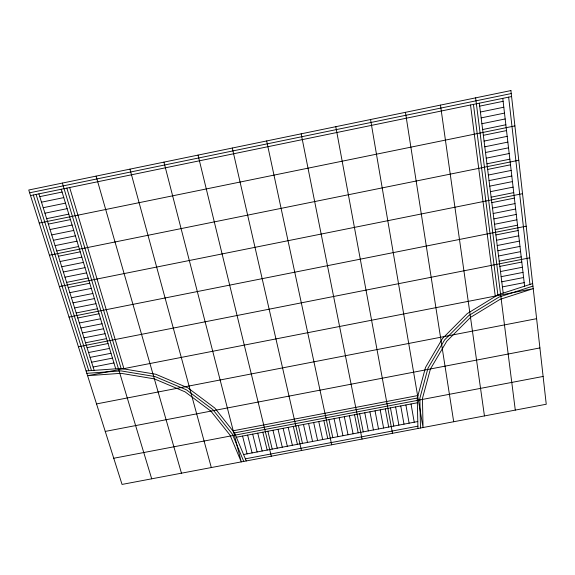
<?xml version="1.0" encoding="UTF-8"?>
<svg xmlns="http://www.w3.org/2000/svg" width="575" height="575" viewBox="0 0 575 575"><rect width="100%" height="100%" fill="white"/><g stroke="black" fill="none" stroke-linecap="round" stroke-linejoin="round"><path stroke-width="0.86" d="M532.658 283.576L498.029 294.767L467.209 313.619L442.477 338.531L425.507 367.461L417.249 398.18L417.946 428.497M532.946 286.12L499.043 297.067L468.855 315.51L444.619 339.882L427.973 368.208L419.851 398.302L420.497 428.016M29.634 192.805L511.247 93.56M30.518 195.586L511.585 96.535M39.761 196.643L62.1 192.05M479.679 106.138L503.118 101.315M41.493 202.184L63.782 197.606M480.42 112.024L503.801 107.223M43.226 207.704L65.464 203.14M481.16 117.889L504.483 113.103M44.943 213.196L67.138 208.653M481.893 123.726L505.166 118.96M46.654 218.665L68.799 214.137M482.626 129.533L505.842 124.782M39.229 223.078L514.891 125.911M48.358 224.106L70.452 219.6M483.352 135.312L506.518 130.583M50.054 229.526L72.105 225.033M484.078 141.069L507.186 136.354M51.743 234.916L73.744 230.438M484.797 146.798L507.854 142.104M53.425 240.285L75.375 235.829M485.516 152.497L508.523 147.818M55.099 245.633L77.007 241.184M486.227 158.168L509.184 153.511M56.767 250.952L78.624 246.524M486.939 163.817L509.845 159.182M49.421 255.257L518.765 160.26M58.427 256.249L80.234 251.836M487.643 169.438L510.499 164.817M60.073 261.517L81.837 257.126M488.348 175.037L511.153 170.43M61.719 266.764L83.433 262.387M489.052 180.607L511.8 176.022M63.358 271.989L85.028 267.634M489.749 186.149L512.447 181.585M64.989 277.193L86.609 272.852M490.446 191.669L513.087 187.119M66.607 282.375L88.183 278.041M491.136 197.167L513.734 192.632M59.347 286.573L522.531 193.674M68.224 287.529L89.75 283.216M491.826 202.637L514.366 198.116M69.834 292.661L91.31 288.363M492.509 208.078L515.006 203.579M71.429 297.771L92.87 293.487M493.192 213.505L515.638 209.02M73.025 302.86L94.415 298.59M493.868 218.895L516.264 214.432M74.613 307.927L95.96 303.672M494.543 224.272L516.889 219.815M76.188 312.973L97.491 308.732M495.219 229.619L517.514 225.184M69.007 317.069L526.19 226.191M77.762 317.989L99.022 313.77M495.887 234.938L518.133 230.518M79.328 322.992L100.539 318.78M496.556 240.242L518.751 235.836M80.888 327.966L102.055 323.775M497.217 245.518L519.369 241.126M82.441 332.925L103.565 328.749M497.878 250.772L519.98 246.395M83.986 337.856L105.067 333.694M498.539 255.997L520.591 251.642M85.524 342.772L106.562 338.625M499.193 261.201L521.202 256.867M78.423 346.768L529.755 257.837M87.055 347.659L108.05 343.527M499.848 266.39L521.805 262.063M88.579 352.533L109.53 348.414M500.494 271.544L522.402 267.238M90.103 357.384L111.004 353.28M501.141 276.683L523.006 272.392M91.612 362.214L112.47 358.124M501.788 281.8L523.602 277.524M93.114 367.022L113.936 362.947M502.428 286.889L524.192 282.634M96.535 403.923L536.612 318.679M105.247 431.423L539.903 347.933M232.868 430.833L417.967 395.521M234.499 432.889L417.292 398.037M113.749 458.253L543.116 376.445M236.368 437.244L417.357 402.78M243.584 454.537L417.788 421.54M245.374 458.814L417.896 426.183M86.078 370.94L120.944 368.446L155.768 374.253L187.824 387.83L214.719 407.977L234.6 433.004L246.258 460.949M86.839 373.326L120.973 370.889L155.056 376.567L186.451 389.843L212.807 409.558L232.3 434.053L243.757 461.416M33.307 195.011L88.773 370.746M36.096 194.436L91.468 370.552M38.892 193.861L94.163 370.365M61.252 189.261L115.719 368.819M66.851 188.104L121.117 368.474M62.359 183.08L151.699 478.817M69.654 187.529L124.013 368.956M96.097 176.123L181.456 473.196M129.957 169.143L211.312 467.554M163.94 162.128L241.263 461.89L230.007 435.103L210.896 411.132L185.085 391.855L154.352 378.875L120.994 373.319L87.594 375.712L533.226 288.657L500.056 299.359L470.501 317.393L446.761 341.241L430.431 368.963L422.445 398.425L423.042 427.534L370.552 119.521M242.557 436.066L247.085 453.869M247.617 435.103L252.102 452.92M252.684 434.139L257.126 451.972M257.744 433.176L262.157 451.016M198.052 155.099L271.307 456.212M262.818 432.206L267.181 450.067M267.885 431.243L272.212 449.111M272.96 430.28L277.251 448.162M278.041 429.309L282.282 447.206M283.123 428.339L287.327 446.25M288.204 427.376L292.366 445.294M293.293 426.406L297.412 444.338M298.382 425.435L302.457 443.382M232.293 148.034L301.458 450.512M303.471 424.465L307.51 442.427M308.567 423.495L312.563 441.471M313.662 422.524L317.623 440.515M318.758 421.554L322.683 439.552M323.862 420.584L327.743 438.596M266.663 140.947L331.703 444.798M328.972 419.613L332.803 437.64M334.075 418.643L337.877 436.677M339.192 417.666L342.944 435.721M344.303 416.695L348.019 434.757M349.42 415.718L353.093 433.794M301.163 133.831L362.049 439.063M354.538 414.74L358.175 432.831M359.662 413.77L363.256 431.868M364.787 412.793L368.338 430.905M369.919 411.815L373.427 429.942M375.051 410.838L378.515 428.979M380.183 409.86L383.604 428.016M385.322 408.882L388.7 427.052M335.793 126.687L392.495 433.306M390.461 407.905L393.803 426.082M395.6 406.927L398.899 425.119M400.746 405.943L404.002 424.156M405.9 404.965L409.113 423.186M411.046 403.988L414.223 422.215M405.447 112.326L453.689 421.741M440.472 105.103L484.445 415.926M470.522 104.988L495.305 296.434M473.448 104.384L497.878 294.86M475.626 97.851L515.293 410.097M479.306 103.184L503.204 293.099M502.773 98.347L524.608 286.178M508.645 97.139L529.97 284.445M510.916 90.577L28.75 190.009L122.044 484.423L546.25 404.247L510.916 90.577"/></g></svg>
